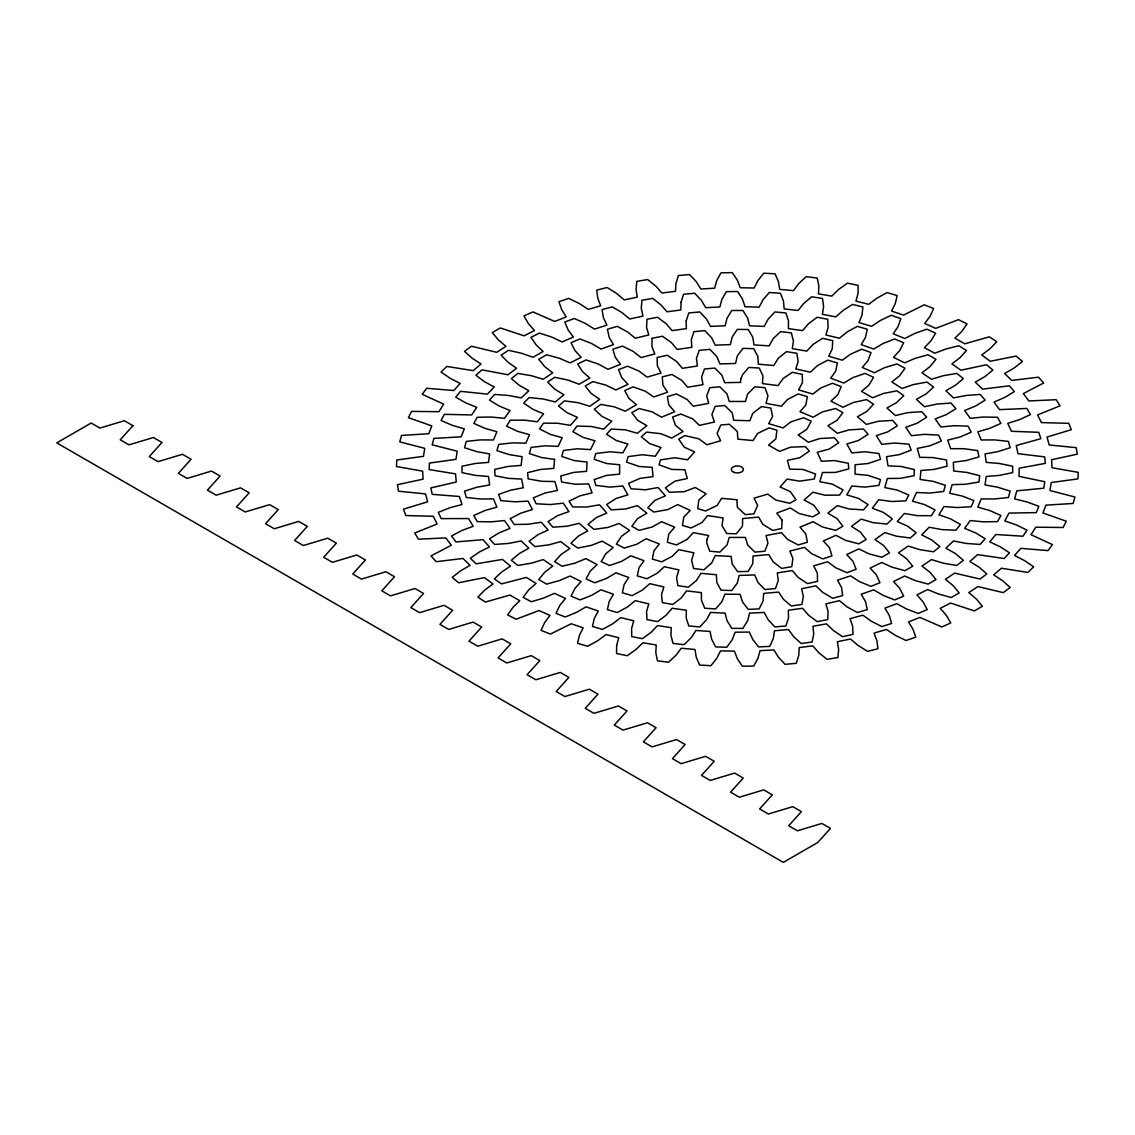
<?xml version="1.0" encoding="UTF-8"?>
<svg xmlns="http://www.w3.org/2000/svg" width="1135" height="1135" viewBox="0 0 1135 1135"><rect width="100%" height="100%" fill="white"/><g stroke="black" fill="none" stroke-linecap="round" stroke-linejoin="round"><path stroke-width="1.5" d="M686.178 320.935L686.334 328.639L672.09 330.611L666.16 323.716L657.548 317.275L646.978 319.261L646.567 327.377L648.809 334.981L635.274 338.216L627.541 331.931L617.298 326.355L607.395 329.264L609.197 337.336L613.467 344.643L600.982 349.055L591.647 343.536L580.013 338.954L571.019 342.727L574.977 350.531L581.177 357.355L570.04 362.859L559.328 358.249L546.588 354.773L538.742 359.313L544.757 366.662L552.731 372.848L543.211 379.274L531.393 375.699L517.872 373.415L511.346 378.608L519.277 385.318L528.825 390.71L521.178 397.917L508.523 395.462L494.562 394.412L489.511 400.13L499.173 406.046L510.069 410.515L504.451 418.318L491.299 417.027L477.225 417.269L473.777 423.369L484.929 428.335L496.889 431.768L493.47 439.983L480.119 439.898L466.286 441.401L464.541 447.743L476.899 451.645L489.639 453.943L488.49 462.371L475.281 463.491L462.03 466.23L462.03 472.642L475.281 475.381L488.49 476.501L489.639 484.943L476.899 487.241L464.541 491.143L466.286 497.47L480.119 498.974L493.47 498.889L496.889 507.118L484.929 510.537L473.777 515.503L477.225 521.618L491.299 521.845L504.465 520.554L510.069 528.371L499.173 532.826L489.511 538.742L494.562 544.459L508.523 543.424L521.178 540.955L528.825 548.177L519.277 553.568L511.346 560.279L517.872 565.471L531.393 563.187L543.211 559.598L552.731 566.039L544.757 572.224L538.742 579.574L546.588 584.114L559.328 580.623L570.04 576.027L581.177 581.517L574.977 588.356L571.019 596.145L580.013 599.918L591.647 595.336L600.982 589.831L613.467 594.243L609.197 601.55L607.395 609.608L617.298 612.531L627.541 606.941L635.274 600.656L648.809 603.891L646.567 611.495L646.978 619.625L657.548 621.611L666.16 615.17L672.09 608.261L686.334 610.233L686.178 617.951L688.789 625.938L699.77 626.946L706.523 619.809L710.51 612.446L725.109 613.113L727.053 620.746L731.791 628.393L742.9 628.393L747.639 620.746L749.582 613.113L764.181 612.446L768.168 619.809L774.921 626.946L785.902 625.938L788.513 617.951L788.357 610.233L802.601 608.261L808.531 615.17L817.143 621.611L827.713 619.625L828.124 611.495L825.883 603.891L839.418 600.656L847.15 606.941L857.393 612.531L867.296 609.608L865.494 601.55L861.224 594.243L873.709 589.831L883.044 595.336L894.678 599.918L903.673 596.145L899.714 588.356L893.515 581.517L904.652 576.027L915.363 580.623L928.104 584.114L935.949 579.574L929.934 572.224L921.961 566.039L931.48 559.598L943.298 563.187L956.819 565.471L963.345 560.279L955.415 553.568L945.866 548.177L953.514 540.955L966.169 543.424L980.129 544.459L985.18 538.742L975.518 532.826L964.622 528.371L970.226 520.554L983.392 521.845L997.466 521.618L1000.914 515.503L989.763 510.537L977.803 507.118L981.222 498.889L994.572 498.974L1008.405 497.47L1010.15 491.143L997.793 487.241L985.038 484.943L986.202 476.501L999.41 475.381L1012.661 472.642L1012.661 466.23L999.41 463.491L986.202 462.371L985.052 453.943L997.793 451.645L1010.15 447.743L1008.405 441.401L994.572 439.898L981.222 439.983L977.803 431.768L989.763 428.335L1000.914 423.369L997.466 417.269L983.392 417.027L970.226 418.318L964.622 410.515L975.518 406.046L985.18 400.13L980.129 394.412L966.169 395.462L953.514 397.917L945.866 390.71L955.415 385.318L963.345 378.608L956.819 373.415L943.298 375.699L931.48 379.274L921.961 372.848L929.934 366.662L935.949 359.313L928.104 354.773L915.363 358.249L904.652 362.859L893.515 357.355L899.714 350.531L903.673 342.727L894.678 338.954L883.044 343.536L873.709 349.055L861.224 344.643L865.494 337.336L867.282 329.264L857.393 326.355L847.15 331.931L839.418 338.216L825.883 334.981L828.124 327.377L827.713 319.261L817.143 317.275L808.531 323.716L802.601 330.611L788.357 328.639L788.513 320.935L785.902 312.948L774.921 311.941L768.168 319.077L764.181 326.426L749.582 325.773L747.639 318.14L742.9 310.493L731.791 310.479L727.053 318.14L725.109 325.773L710.51 326.426L706.523 319.077L699.77 311.941L688.789 312.948L686.178 320.935M616.66 645.418L616.546 653.505L627.201 655.732L636.04 649.447L642.907 642.765L656.229 645.006L655.817 652.767L657.449 660.797L668.515 662.23L675.921 655.363L681.27 648.227L694.975 649.49L696.252 657.222L699.628 665.067L710.907 665.692L716.767 658.343L720.526 650.88L734.402 651.135L737.339 658.711L742.389 666.259L753.711 666.061L757.925 658.343L760.053 650.667L773.871 649.915L778.44 657.222L785.079 664.344L796.259 663.322L798.77 655.363L799.21 647.588L812.759 645.843L818.874 652.767L827.018 659.35L837.885 657.534L838.651 649.447L837.403 641.715L850.456 639.005L858.032 645.418L867.537 651.362L877.922 648.766L876.929 640.693L874.007 633.117L886.378 629.471L895.274 635.302L906 640.509L915.746 637.189L913.008 629.244L908.454 621.937L919.932 617.426L941.809 626.96L950.761 622.945L946.306 615.269L940.22 608.346L950.619 603.054L974.383 610.928L982.399 606.303L976.327 599.01L968.765 592.583L977.944 586.568L1003.241 592.654L1010.178 587.49L1002.56 580.694L993.678 574.863L1001.481 568.238L1027.884 572.437L1033.644 566.819L1024.621 560.619L1014.534 555.483L1020.833 548.347L1047.96 550.603L1052.457 544.601L1031.034 534.741L1035.73 527.207L1063.126 527.491L1066.29 521.206L1042.895 512.977L1045.917 505.16L1073.157 503.458L1074.93 497.002L1049.932 490.519L1051.237 482.545L1077.895 478.885L1078.25 472.359L1052.046 467.733L1051.606 459.732L1077.257 454.17L1076.193 447.658L1049.194 444.977L1047.023 437.06L1071.27 429.697L1068.801 423.312L1041.433 422.603L1037.56 414.913L1060.005 405.848L1056.174 399.69L1028.863 400.967L1023.344 393.618L1043.661 383.006L1038.511 377.175L1011.696 380.424L1004.631 373.528L1014.137 368.024L1022.479 361.526L1016.109 356.106L990.217 361.27L981.704 354.943L989.947 348.8L996.8 341.734L989.309 336.84L964.736 343.82L954.918 338.159L961.756 331.463L967.034 323.972L958.536 319.644L935.68 328.356L924.713 323.447L930.033 316.325L933.637 308.493L924.273 304.818L903.488 315.119L891.542 311.047L895.274 303.584L897.161 295.568L887.059 292.589L876.929 298.179L868.672 304.322L855.932 301.13L858.032 293.468L858.145 285.367L847.49 283.154L838.651 289.439L831.785 296.121L818.463 293.88L818.874 286.119L817.243 278.075L806.176 276.656L798.77 283.523L793.422 290.645L779.717 289.397L778.44 281.664L775.063 273.805L763.784 273.195L757.925 280.544L754.165 288.006L740.29 287.751L737.353 280.175L732.302 272.627L720.98 272.826L716.767 280.544L714.639 288.219L700.82 288.971L696.252 281.664L689.612 274.542L678.418 275.564L675.921 283.523L675.481 291.284L661.932 293.029L655.817 286.119L647.674 279.536L636.806 281.352L636.04 289.439L637.288 297.171L624.236 299.881L616.66 293.468L607.154 287.51L596.769 290.106L597.762 298.179L600.685 305.769L588.313 309.401L579.417 303.584L568.692 298.377L558.945 301.697L561.683 309.628L566.237 316.949L554.745 321.446L532.883 311.926L523.93 315.927L528.385 323.603L534.471 330.526L524.072 335.832L500.308 327.958L492.292 332.583L498.364 339.876L505.926 346.303L496.747 352.318L471.451 346.232L464.513 351.396L472.132 358.192L481.013 364.023L473.21 370.648L446.807 366.435L441.047 372.067L450.07 378.253L460.157 383.403L453.844 390.539L426.732 388.269L422.234 394.271L443.657 404.131L438.961 411.679L411.565 411.395L408.401 417.666L431.797 425.909L428.775 433.726L401.535 435.429L399.761 441.884L424.76 448.353L423.454 456.327L396.796 459.987L396.441 466.528L422.646 471.138L423.085 479.154L397.434 484.702L398.498 491.214L425.497 493.895L427.668 501.812L403.422 509.189L405.89 515.56L433.258 516.269L437.131 523.973L414.686 533.039L418.517 539.182L445.828 537.905L451.347 545.268L431.03 555.88L436.18 561.712L462.995 558.463L470.06 565.358L460.555 570.862L452.212 577.36L458.583 582.766L484.475 577.616L492.987 583.943L484.744 590.087L477.892 597.138L485.383 602.047L509.955 595.052L519.773 600.727L512.935 607.409L507.657 614.915L516.155 619.242L539.011 610.516L549.978 615.425L544.658 622.562L541.054 630.379L550.418 634.054L571.203 623.753L583.149 627.839L579.417 635.302L577.531 643.318L587.632 646.283L597.762 640.693L606.019 634.564L618.759 637.742L616.66 645.418M736.828 499.726L737.339 507.288L745.326 514.637L753.938 513.843L757.612 505.444L754.051 498.151L767.757 494.108L775.886 500.067L789.804 503.287L795.975 499.726L790.386 491.696L780.086 487L787.066 479.084L799.707 481.141L814.249 479.027L815.625 474.047L802.913 469.436L789.79 469.138L787.392 460.37L799.707 457.745L809.326 451.092L805.368 446.608L790.386 447.19L779.475 451.404L768.594 445.119L775.886 438.819L776.893 430.179L769.119 427.881L757.612 433.442L753.058 440.55L737.864 439.16L737.353 431.584L729.365 424.249L720.753 425.043L717.079 433.442L720.64 440.735L706.935 444.764L698.805 438.819L684.887 435.585L678.716 439.146L684.306 447.19L694.606 451.886L687.626 459.803L674.984 457.745L660.442 459.859L659.066 464.839L671.778 469.436L684.902 469.734L687.299 478.516L674.984 481.141L665.365 487.78L669.324 492.278L684.306 491.696L695.216 487.483L706.098 493.768L698.805 500.067L697.798 508.707L705.573 510.991L717.079 505.444L721.633 498.336L736.828 499.726M652.072 338.315L651.916 346.473L654.81 353.964L641.02 357.582L633.16 351.396L622.42 346.09L612.886 349.211L615.255 357.255L620.434 364.335L607.977 369.315L598.329 364.023L586.128 359.923L577.701 363.98L582.525 371.642L589.803 378.069L579.091 384.254L567.968 380.055L554.689 377.274L547.652 382.126L554.76 389.177L563.911 394.753L555.285 401.946L543.041 398.952L529.109 397.591L523.703 403.095L532.883 409.295L543.594 413.835L537.337 421.794L524.356 420.12L510.239 420.205L506.607 426.178L517.56 431.343L529.52 434.691L525.817 443.175L512.523 442.863L498.662 444.409L496.946 450.666L509.303 454.61L522.114 456.681L521.093 465.407L507.927 466.471L494.747 469.422L495.002 475.749L508.381 478.36L521.618 479.069L523.32 487.766L510.693 490.164L498.648 494.42L500.847 500.634L514.822 501.812L528.073 501.159L532.428 509.53L520.738 513.204L510.211 518.638L514.297 524.512L528.413 524.228L541.239 522.228L548.12 530.017L537.763 534.826L529.066 541.253L534.911 546.616L548.716 544.885L560.718 541.594L569.898 548.545L561.187 554.348L554.632 561.57L562.024 566.251L575.076 563.13L585.873 558.633L597.053 564.535L590.271 571.146L586.057 578.935L594.783 582.766L606.658 578.353L615.894 572.82L628.719 577.474L624.094 584.667L622.349 592.768L632.124 595.634L642.438 590.072L649.816 583.674L663.876 586.937L661.549 594.499L662.343 602.642L672.842 604.458L681.27 597.918L686.547 590.867L701.387 592.626L701.444 600.302L704.736 608.232L715.646 608.942L721.903 601.635L724.924 594.158L740.063 594.343L742.489 601.89L748.192 609.367L759.131 608.928L763.032 601.096L763.685 593.435L778.653 592.059L783.377 599.237L791.294 605.991L801.92 604.444L803.339 596.329L801.608 588.724L815.909 585.83L822.776 592.399L832.65 598.244L842.638 595.62L841.532 587.49L837.474 580.184L850.64 575.856L859.436 581.617L870.956 586.341L879.966 582.737L876.362 574.849L870.105 568.082L881.739 562.478L892.167 567.23L904.964 570.692L912.724 566.209L906.723 558.831L898.48 552.802L908.184 546.091L919.932 549.695L933.58 551.78L939.823 546.573L931.651 539.934L921.677 534.855L929.154 527.25L941.809 529.591L955.897 530.229L960.437 524.469L950.336 518.766L938.943 514.808L943.951 506.55L957.131 507.544L971.191 506.721L973.873 500.578L962.168 496.023L949.74 493.285L952.109 484.645L965.388 484.276L978.952 482.02L979.689 475.707L966.765 472.415L953.698 471.011L953.357 462.271L966.311 460.526L978.966 456.908L977.732 450.623L963.998 448.708L950.704 448.68L947.668 440.11L959.869 437.074L971.205 432.208L968.056 426.136L953.953 425.682L940.858 427.015L935.212 418.9L946.278 414.644L955.925 408.685L950.946 403.053L936.928 404.06L924.472 406.727L916.399 399.321L925.976 393.987L933.637 387.134L926.983 382.098L913.505 384.538L902.055 388.44L891.84 381.984L899.615 375.756L905.021 368.222L896.92 363.952L884.406 367.74L874.361 372.762L862.316 367.47L868.034 360.533L871.027 352.559L861.735 349.197L850.597 354.205L842.269 360.192L828.763 356.22L832.253 348.814L832.721 340.656L822.549 338.301L813.142 344.387L806.786 351.126L792.287 348.615L793.422 340.968L791.365 332.895L780.625 331.633L773.247 338.585L769.076 345.877L754.023 344.898L752.789 337.251L748.263 329.519L737.31 329.377L732.203 336.981L730.358 344.586L715.249 345.182L711.645 337.79L704.821 330.64L693.996 331.633L691.314 339.649L691.853 347.31L677.169 349.452L671.352 342.543L662.414 336.23L652.072 338.315M681.043 302.222L680.844 309.968L667.039 311.813L660.981 304.904L652.639 298.377L641.899 300.278L641.289 308.38L642.949 316.069L629.726 318.992L622.065 312.636L612.219 306.847L602.047 309.6L603.394 317.658L606.899 325.135L594.513 329.107L585.39 323.432L574.253 318.495L564.833 322.014L568.11 329.902L573.388 337.024L562.066 341.947L551.667 337.052L539.451 333.066L530.967 337.322L536.131 344.856L543.055 351.495L533.039 357.27L521.561 353.269L508.494 350.289L501.131 355.184L508.054 362.235L516.51 368.251L507.998 374.777L482.006 369.84L475.891 375.274L484.446 381.701L494.278 386.978L487.412 394.129L460.484 391.32L455.731 397.207L465.761 402.882L476.757 407.309L471.692 414.942L444.338 414.332L441.061 420.532L452.354 425.355L464.314 428.86L461.136 436.819L433.91 438.408L432.151 444.821L457.192 451.191L455.958 459.334L429.385 463.094L429.186 469.578L455.518 473.877L456.256 482.034L430.846 487.908L432.222 494.335L459.334 496.477L462.03 504.507L449.857 507.756L438.28 512.353L441.189 518.61L468.556 518.553L473.167 526.285L461.902 530.485L451.531 535.961L455.93 541.934L483.013 539.678L489.44 546.957L479.296 552.021L470.358 558.278L476.132 563.84L502.408 559.427L510.537 566.124L501.713 571.955L494.363 578.864L501.429 583.901L526.385 577.431L536.046 583.404L528.711 589.888L523.107 597.322L531.322 601.749L543.778 598.003L554.476 593.321L565.485 598.471L559.782 605.48L556.022 613.297L565.216 617.014L576.651 612.304L586.114 606.814L598.259 611.027L594.3 618.433L592.47 626.463L602.472 629.414L612.659 623.824L620.703 617.624L633.741 620.817L631.613 628.464L631.727 636.579L642.339 638.693L651.079 632.337L657.562 625.555L671.239 627.669L670.969 635.416L673.041 643.431L684.065 644.68L691.187 637.686L695.968 630.45L710.028 631.443L711.631 639.133L715.617 646.907L726.826 647.248L732.203 639.757L735.182 632.209L749.341 632.067L752.789 639.544L758.606 646.936L769.8 646.368L773.304 638.508L774.439 630.79L788.428 629.514L793.649 636.65L801.182 643.488L812.121 642.041L813.71 633.983L812.972 626.25L826.521 623.853L833.402 630.507L842.525 636.678L853.009 634.351L852.626 626.236L850.044 618.646L862.87 615.184L871.297 621.214L881.81 626.591L891.628 623.456L889.301 615.454L884.917 608.133L896.792 603.678L906.581 608.984L918.286 613.453L927.252 609.552L923.025 601.82L916.91 594.924L927.593 589.562L938.56 594.016L951.244 597.521L959.174 592.938L953.13 585.617L945.412 579.276L954.705 573.104L980.03 579.077L986.783 573.899L979.037 567.145L969.857 561.499L977.575 554.632L1004.106 558.519L1009.54 552.844L1000.233 546.772L989.791 541.92L995.778 534.5L1022.975 536.217L1027.005 530.159L1016.322 524.895L1004.801 520.922L1008.944 513.105L1036.298 512.609L1038.823 506.295L1026.976 501.94L1014.605 498.932L1016.832 490.859L1043.789 488.178L1044.767 481.708L1019.017 476.374L1019.273 468.188L1045.321 463.364L1044.739 456.894L1017.953 453.674L1016.222 445.558L1040.866 438.677L1038.724 432.322L1011.413 431.272L1007.752 423.369L1019.5 419.638L1030.495 414.587L1026.834 408.458L999.552 409.622L994.019 402.102L1004.745 397.449L1014.42 391.575L1009.327 385.801L982.584 389.135L975.291 382.126L984.797 376.664L992.955 370.067L986.514 364.761L960.834 370.209L951.924 363.853L960.026 357.681L966.509 350.488L958.848 345.749L945.98 348.984L934.743 353.226L924.387 347.65L930.913 340.883L935.609 333.236L926.884 329.164L914.909 333.392L904.808 338.5L893.202 333.803L898.04 326.582L900.85 318.637L891.216 315.289L880.391 320.453L871.609 326.312L858.996 322.595L862.033 315.062L862.898 306.961L852.569 304.435L843.078 310.408L835.8 316.92L822.407 314.253L823.613 306.535L822.506 298.462L811.667 296.774L803.722 303.456L798.075 310.493L784.172 308.933L783.505 301.201L780.469 293.284L769.317 292.489L763.061 299.739L759.173 307.159L745.028 306.734L742.489 299.129L737.58 291.525L726.357 291.638L721.903 299.328L719.831 306.989L705.729 307.698L701.387 300.364L694.691 293.241L683.596 294.249L681.043 302.222M782.001 520.029L781.76 528.456L772.751 530.456L762.805 524.285L758.591 517.092L742.645 518.553L742.489 526.143L736.331 533.79L726.698 533.493L721.959 525.519L723.179 517.971L707.587 515.56L702.097 522.455L691.087 527.988L682.49 525.462L683.781 517.063L690.222 510.452L677.666 504.578L667.806 509.587L653.845 512.069L647.773 507.728L654.867 500.365L665.408 495.839L658.073 487.525L645.531 489.795L631.032 488.774L628.535 483.382L640.211 478.317L653.036 476.657L652.185 467.35L639.133 466.471L626.605 462.129L628.109 456.625L642.353 454.738L655.235 456.242L661.024 447.53L649.717 443.657L641.318 436.762L646.581 432.094L660.91 433.712L671.636 438.096L683.057 431.499L675.453 425.313L672.644 417.042L680.745 414.005L692.691 418.843L699.401 425.37L714.468 422.036L711.886 414.601L715.163 406.373L724.697 405.507L732.203 412.743L733.721 420.276L749.852 420.759L752.732 413.353L761.5 406.614L770.835 408.061L772.594 416.431L768.679 423.681L783.065 427.909L790.911 421.823L803.679 417.723L811.17 421.227L806.886 429.285L798.203 434.989L808.361 442.239L819.825 438.521L834.367 437.769L838.751 442.735L829.16 449.091L817.214 452.255L821.399 461.264L834.48 460.555L848.299 463.293L848.796 468.854L835.559 472.415L822.421 472.5L819.896 481.708L832.338 484.134L843.035 489.88L839.574 495.087L824.975 495.215L812.901 492.207L804.119 500.024L813.781 505.174L819.498 512.935L812.674 516.879L799.239 513.573L790.329 507.983L776.794 513.063L782.001 520.029M740.715 379.203L740.587 382.396L724.641 382.679L721.917 375.231L714.866 368.066L704.466 369.017L701.586 377.09L703.005 384.666L687.668 387.234L681.823 380.395L671.906 374.479L662.244 376.891L662.925 385.12L667.564 392.256L653.817 396.952L645.219 391.164L633.06 386.851L624.732 390.582L628.946 398.456L636.508 404.698L625.215 411.225L614.39 406.855L600.755 404.429L594.3 409.224L601.777 416.247L611.793 421.213L603.664 429.158L591.292 426.476L577.034 426.079L572.863 431.655L583.12 437.386L594.967 440.763L590.512 449.616L577.374 448.793L563.4 450.453L561.754 456.469L574.154 460.54L587.079 462.101L586.582 471.323L573.515 472.415L560.69 476.033L561.683 482.077L575.445 484.248L588.639 483.907L592.13 492.902L579.942 495.839L569.075 501.188L572.636 506.905L586.909 507.019L599.55 504.805L606.799 513.02L596.258 517.617L588.029 524.356L593.96 529.378L607.821 527.449L619.114 523.476L629.67 530.4L621.441 536.358L616.376 544.062L624.278 548.077L636.877 544.218L646.099 538.756L659.307 543.935L653.902 550.901L652.327 559.087L661.705 561.853L672.246 556.292L678.829 549.68L693.84 552.802L691.612 560.321L693.598 568.479L703.884 569.798L711.702 562.903L715.22 555.568L731.124 556.434L732.203 564.024L737.636 571.643L748.164 571.458L752.775 563.655L753.016 556.037L768.792 554.589L773.105 561.797L781.66 568.394L791.776 566.691L792.868 558.477L789.832 551.057L804.474 547.396L811.766 553.766L822.889 558.917L831.955 555.824L829.472 547.708L823.329 540.969L835.956 535.309L845.745 540.43L858.741 543.835L866.189 539.522L860.302 532.017L851.449 526.37L861.224 519.092L872.914 522.639L886.974 524.058L892.337 518.823L883.399 512.41L872.375 508.196L878.717 499.74L891.571 501.5L905.801 500.861L908.738 495.016L897.317 490.079L884.832 487.596L887.329 478.488L900.537 478.346L914.044 475.693L914.37 469.606L901.176 466.471L888.024 465.847L886.52 456.667L899.246 454.638L911.178 450.127L908.88 444.182L894.749 443.033L881.739 444.324L876.333 435.656L887.783 431.853L897.402 425.767L892.621 420.347L878.433 421.269L866.388 424.391L857.407 416.758L866.856 411.438L873.553 404.159L866.601 399.605L853.25 402.528L842.922 407.266L830.948 401.18L837.814 394.668L841.163 386.652L832.452 383.233L820.789 387.986L812.83 394.072L798.6 389.887L802.445 382.594L802.246 374.351L792.329 372.294L783.079 378.565L777.986 385.602L762.408 383.587L762.99 375.969L759.244 368.024L748.76 367.442L742.489 374.848L740.715 379.203M706.949 539.48L706.736 543.055L709.758 551.184L719.831 552.107L727.053 544.913L729.252 537.423L745.44 537.423L747.639 544.913L754.86 552.107L764.919 551.184L767.955 543.055L766.026 535.536L781.433 532.641L787.534 539.38L798.26 544.928L807.325 542.26L805.864 533.989L800.005 527.179L813.1 521.689L822.506 527.009L835.672 530.371L842.879 526.214L837.062 518.61L827.841 513.176L837.36 505.614L849.15 509.005L863.48 509.842L868.105 504.607L858.5 498.407L846.823 494.888L851.832 486.007L864.856 487.114L878.93 485.369L880.519 479.552L868.076 475.381L855.081 474.118L855.081 464.768L868.076 463.506L880.519 459.32L878.93 453.518L864.856 451.773L851.832 452.879L846.823 443.984L858.5 440.465L868.105 434.279L863.48 429.03L849.15 429.881L837.36 433.272L827.841 425.696L837.062 420.276L842.879 412.672L835.672 408.515L822.506 411.877L813.1 417.198L800.005 411.693L805.864 404.883L807.325 396.626L798.245 393.944L787.534 399.492L781.433 406.231L766.026 403.351L767.955 395.831L764.933 387.702L754.86 386.78L747.639 393.973L745.44 401.464L729.252 401.464L727.053 393.973L719.831 386.78L709.758 387.702L706.736 395.831L708.666 403.351L693.258 406.231L687.157 399.492L676.432 393.944L667.366 396.626L668.827 404.883L674.687 411.693L661.591 417.198L652.185 411.877L639.019 408.515L631.812 412.672L637.629 420.276L646.851 425.696L637.331 433.272L625.541 429.881L611.212 429.03L606.587 434.279L616.192 440.465L627.868 443.984L622.86 452.879L609.835 451.773L595.761 453.518L594.173 459.32L606.615 463.506L619.611 464.768L619.611 474.118L606.615 475.381L594.173 479.552L595.761 485.369L609.835 487.114L622.86 485.993L627.868 494.888L616.192 498.407L606.587 504.607L611.212 509.842L625.541 509.005L637.331 505.614L646.851 513.176L637.629 518.61L631.812 526.214L639.019 530.371L652.185 527.009L661.591 521.689L674.687 527.179L668.827 533.989L667.366 542.26L676.432 544.928L687.157 539.38L693.258 532.641L708.666 535.536L706.949 539.48M554.589 459.405L553.766 468.4L540.643 469.436L527.605 472.671L528.172 478.885L541.721 481.311L554.958 481.552L557.413 490.448L544.942 493.058L533.351 497.783L536.146 503.784L550.276 504.536L563.315 503.188L568.905 511.587L557.654 515.63L548.021 521.646L552.915 527.193L567.003 526.214L579.276 523.334L587.76 530.896L578.212 536.188L570.948 543.225L577.743 548.063L591.165 545.424L602.132 541.14L613.17 547.51L605.735 553.837L601.167 561.584L609.538 565.5L621.725 561.314L630.904 555.795L643.985 560.704L638.991 567.784L637.317 575.927L646.922 578.751L657.335 573.189L664.33 566.691L678.9 569.912L676.559 577.445L677.85 585.603L688.264 587.206L696.45 580.524L700.948 573.331L716.355 574.736L716.781 582.383L720.98 590.2L731.749 590.526L737.339 583.007L739.155 575.431L754.732 574.948L757.91 582.383L764.834 589.533L775.475 588.554L778.241 580.524L777.291 572.891L792.343 570.565L798.132 577.445L807.482 583.603L817.54 581.375L817.356 573.189L813.667 565.84L827.571 561.754L835.7 567.784L847.05 572.693L856.102 569.302L852.967 561.314L846.71 554.575L858.84 548.9L868.956 553.837L881.838 557.271L889.471 552.873L883.527 545.424L874.986 539.579L884.789 532.585L896.48 536.188L910.313 538.004L916.186 532.783L907.688 526.214L897.232 521.533L904.311 513.502L917.037 515.63L931.225 515.744L935.084 509.927L924.415 504.536L912.497 501.202L916.527 492.505L929.749 493.058L943.667 491.455L945.341 485.312L932.97 481.311L920.102 479.481L920.925 470.486L934.048 469.436L947.087 466.215L946.519 460.001L932.97 457.575L919.733 457.32L917.279 448.424L929.749 445.828L941.341 441.104L938.546 435.088L924.415 434.35L911.377 435.698L905.787 427.285L917.037 423.256L926.671 417.24L921.776 411.693L907.688 412.658L895.416 415.538L886.932 407.99L896.48 402.684L903.744 395.647L896.948 390.823L883.512 393.448L872.56 397.747L861.522 391.376L868.956 385.049L873.524 377.288L865.154 373.372L852.967 377.572L843.787 383.077L830.706 378.182L835.7 371.088L837.375 362.959L827.77 360.135L817.356 365.697L810.362 372.195L795.791 368.96L798.132 361.441L796.841 353.283L786.427 351.666L778.241 358.362L773.744 365.555L758.336 364.151L757.91 356.503L753.711 348.672L742.943 348.346L737.353 355.879L735.537 363.455L719.959 363.924L716.781 356.503L709.857 349.353L699.217 350.332L696.45 358.362L697.401 365.995L682.348 368.322L676.559 361.441L667.21 355.269L657.151 357.511L657.335 365.697L661.024 373.046L647.12 377.132L638.991 371.088L627.627 366.194L618.589 369.584L621.725 377.572L627.981 384.311L615.851 389.972L605.735 385.049L592.853 381.615L585.22 386.013L591.165 393.448L599.706 399.293L589.888 406.302L578.212 402.684L564.379 400.882L558.505 406.103L567.003 412.658L577.46 417.354L570.38 425.37L557.654 423.256L543.466 423.142L539.607 428.945L550.276 434.35L562.194 437.684L558.165 446.381L544.942 445.828L531.024 447.417L529.35 453.574L541.721 457.575L554.589 459.405M132.937 425.696L120.225 439.798L128.964 444.849L153.395 437.514L161.993 442.48L149.281 456.582L158.035 461.633L182.451 454.298L191.063 459.264L178.351 473.366L187.091 478.417L211.521 471.068L220.119 476.033L207.407 490.136L216.161 495.186L240.577 487.851L249.189 492.817L236.477 506.919L245.217 511.97L269.648 504.635L278.245 509.601L265.533 523.703L274.287 528.754L298.704 521.405L307.315 526.385L294.603 540.487L303.343 545.524L327.774 538.189L336.386 543.154L323.659 557.257L332.413 562.307L356.83 554.972L365.442 559.938L352.73 574.04L361.469 579.091L385.9 571.742L394.512 576.722L381.786 590.824L390.539 595.875L414.97 588.526L423.568 593.491L410.856 607.594L419.609 612.645L444.026 605.31L452.638 610.275L439.926 624.378L448.666 629.428L473.096 622.094L481.694 627.059L468.982 641.162L477.736 646.212L502.152 638.863L510.764 643.843L498.052 657.931L506.792 662.982L531.223 655.647L539.82 660.613L527.108 674.715L535.862 679.766L560.279 672.431L568.89 677.396L556.178 691.499L564.918 696.549L589.349 689.2L597.946 694.18L585.234 708.283L593.988 713.333L618.405 705.984L627.017 710.95L614.305 725.052L623.044 730.103L647.475 722.768L656.073 727.734L643.361 741.836L652.114 746.887L676.531 739.552L685.143 744.517L672.431 758.62L681.17 763.671L705.601 756.321L714.213 761.301L701.487 775.389L710.24 780.44L734.657 773.105L743.269 778.071L730.557 792.173L739.296 797.224L763.727 789.889L772.339 794.855L759.613 808.957L768.367 814.008L792.783 806.659L801.395 811.639L788.683 825.741L797.437 830.792L821.853 823.442L830.465 828.408L817.739 842.51L783.334 862.373L56.75 442.891L91.155 423.029L99.908 428.065L124.325 420.73L132.937 425.696M733.82 472.302A6.086 3.518 0 0 0 743.397 469.776A6.086 3.518 0 0 0 734.827 466.244A6.086 3.518 0 0 0 733.82 472.302"/></g></svg>
